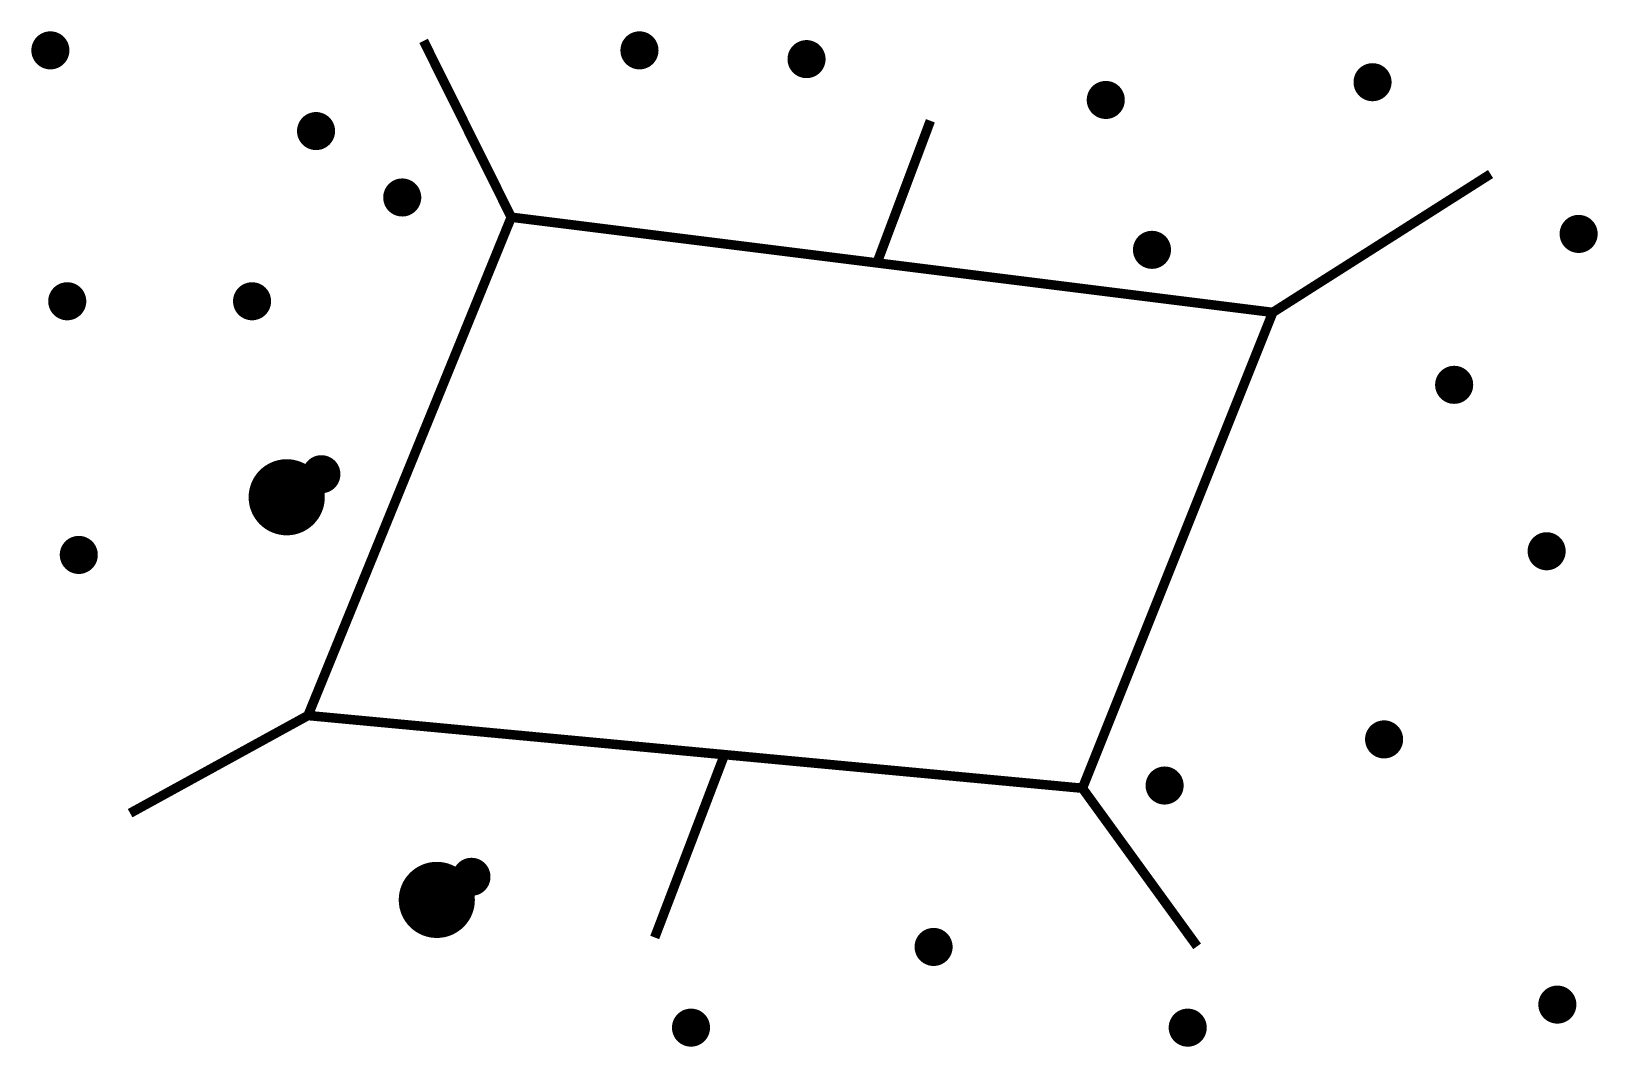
# Model space of a CAD drawing. Extents: x -0.03 to 8.19, y -0.09 to 5.24.
import ezdxf

# ---------------------------------------------------------------- set-up
doc = ezdxf.new("R2010")
doc.units = 0
doc.header["$MEASUREMENT"] = 0
doc.layers.get('0').update_dxf_attribs({"linetype": 'CONTINUOUS'})

msp = doc.modelspace()

# ---------------------------------------------------------------- linework, layer by layer
for points, const_width in [([(0.0151, 5.1433, 1), (0.1151, 5.1433, 1)], 0.1), ([(3.1095, 5.1433, 1), (3.2095, 5.1433, 1)], 0.1), ([(3.987, 5.0973, 1), (4.087, 5.0973, 1)], 0.1), ([(6.9601, 4.9761, 1), (7.0601, 4.9761, 1)], 0.1), ([(5.5589, 4.8828, 1), (5.6589, 4.8828, 1)], 0.1), ([(1.4106, 4.7193, 1), (1.5106, 4.7193, 1)], 0.1), ([(1.8633, 4.3704, 1), (1.9633, 4.3704, 1)], 0.1), ([(8.0427, 4.179, 1), (8.1427, 4.179, 1)], 0.1), ([(5.8016, 4.0954, 1), (5.9016, 4.0954, 1)], 0.1), ([(0.1037, 3.8252, 1), (0.2037, 3.8252, 1)], 0.1), ([(1.0745, 3.8252, 1), (1.1745, 3.8252, 1)], 0.1), ([(7.3888, 3.3862, 1), (7.4888, 3.3862, 1)], 0.1), ([(1.2065, 2.7955, 1), (1.4065, 2.7955, 1)], 0.2), ([(1.4386, 2.9166, 1), (1.5386, 2.9166, 1)], 0.1), ([(0.1644, 2.4926, 1), (0.2644, 2.4926, 1)], 0.1), ([(7.8746, 2.5119, 1), (7.9746, 2.5119, 1)], 0.1), ([(7.0208, 1.5234, 1), (7.1208, 1.5234, 1)], 0.1), ([(5.8679, 1.2811, 1), (5.9679, 1.2811, 1)], 0.1), ([(1.9949, 0.6802, 1), (2.1949, 0.6802, 1)], 0.2), ([(2.2269, 0.8014, 1), (2.3269, 0.8014, 1)], 0.1), ([(4.6544, 0.4331, 1), (4.7544, 0.4331, 1)], 0.1), ([(7.9309, 0.1302, 1), (8.0309, 0.1302, 1)], 0.1), ([(3.3802, 0.0091, 1), (3.4802, 0.0091, 1)], 0.1), ([(5.9893, 0.0091, 1), (6.0893, 0.0091, 1)], 0.1)]:
    msp.add_lwpolyline(points, format="xyb", close=True, dxfattribs=dict(const_width=const_width))
at = {"const_width": 0.05}
for points in [[(2.4862, 4.2668), (2.0253, 5.1933)], [(4.4073, 4.0273), (4.6876, 4.7735)], [(6.4862, 3.7668), (7.63, 4.4937)], [(1.4182, 1.6488), (0.484, 1.1357)], [(3.6133, 1.4622), (3.2397, 0.4828)], [(5.4862, 1.2668), (6.0887, 0.4362)]]:
    msp.add_lwpolyline(points, dxfattribs=at)
msp.add_lwpolyline([(2.4862, 4.2668), (6.4862, 3.7668), (5.4862, 1.2668), (1.4182, 1.6488)], close=True, dxfattribs=at)

doc.saveas('drawing.dxf')
